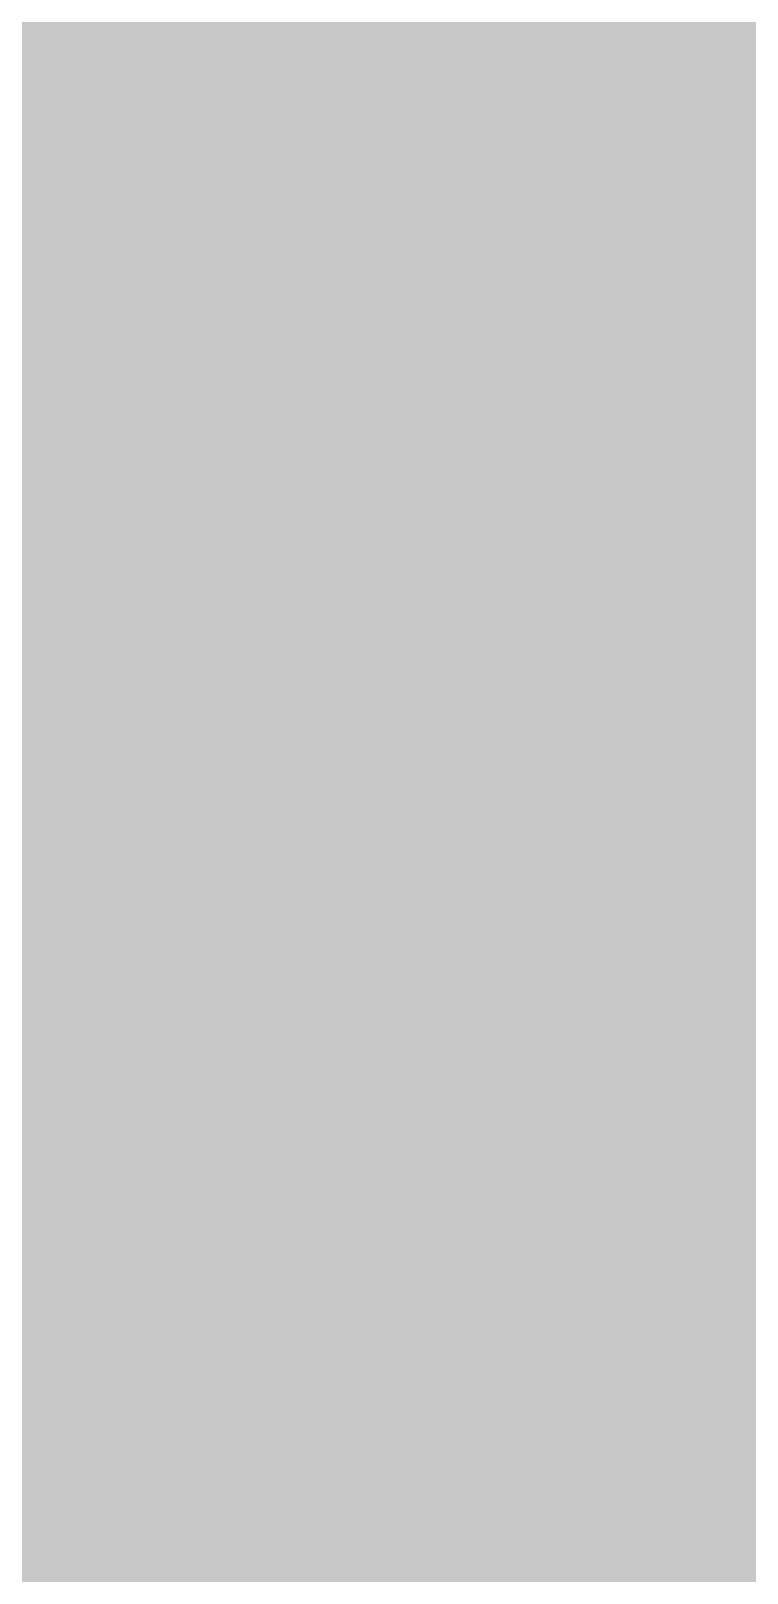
# Model space of a CAD drawing. Header units: millimetres. Extents: x 340454 to 342791, y 6993867 to 6995092.
# Drawn here: x 340779.46 to 340779.771, y 6994576.773 to 6994577.442 of the extents above; entities that cross this region are included whole.
import ezdxf

# ---------------------------------------------------------------- set-up
doc = ezdxf.new("R2010")
doc.units = ezdxf.units.MM
doc.header["$LTSCALE"] = 10
doc.layers.add('A-MODELAGEM', color=7, linetype='Continuous')

msp = doc.modelspace()

# ---------------------------------------------------------------- linework, layer by layer
at = {"layer": 'A-MODELAGEM', "color": 11, "linetype": 'Continuous', "lineweight": -3}
for points in [[(340780.42398, 6994577.37436), (340779.05368, 6994579.18235), (340779.85795, 6994577.85952)], [(340781.25376, 6994578.00326), (340779.05368, 6994579.18235), (340780.42398, 6994577.37436)], [(340780.23843, 6994577.23373), (340778.64998, 6994578.89489), (340778.55496, 6994578.80244)], [(340780.23843, 6994577.23373), (340779.29091, 6994578.34554), (340778.64998, 6994578.89489)], [(340780.23843, 6994577.23373), (340778.55496, 6994578.80244), (340778.46584, 6994578.70414)], [(340780.23843, 6994577.23373), (340778.46584, 6994578.70414), (340778.38299, 6994578.60038)], [(340780.23843, 6994577.23373), (340778.38299, 6994578.60038), (340778.40519, 6994578.43966)], [(340780.23843, 6994577.23373), (340778.40519, 6994578.43966), (340778.42542, 6994578.29321)], [(340780.23843, 6994577.23373), (340779.59018, 6994578.08903), (340779.29091, 6994578.34554)], [(340780.23843, 6994577.23373), (340778.42542, 6994578.29321), (340778.44403, 6994578.15848)], [(340780.23843, 6994577.23373), (340778.44403, 6994578.15848), (340778.4613, 6994578.03344)], [(340780.23843, 6994577.23373), (340779.85795, 6994577.85952), (340779.59018, 6994578.08903)], [(340780.23843, 6994577.23373), (340778.4613, 6994578.03344), (340778.47745, 6994577.91646)], [(340780.23843, 6994577.23373), (340778.47745, 6994577.91646), (340778.49269, 6994577.80617)], [(340778.68866, 6994577.83455), (340779.71086, 6994577.43821), (340778.75041, 6994577.90334)], [(340778.75041, 6994577.90334), (340779.71086, 6994577.43821), (340779.73409, 6994577.46068)], [(340778.6244, 6994577.76298), (340779.68655, 6994577.41469), (340778.68866, 6994577.83455)], [(340778.68866, 6994577.83455), (340779.68655, 6994577.41469), (340779.71086, 6994577.43821)], [(340780.23843, 6994577.23373), (340778.49269, 6994577.80617), (340778.50715, 6994577.70145)], [(340778.55706, 6994577.68797), (340779.66079, 6994577.38978), (340778.6244, 6994577.76298)], [(340778.6244, 6994577.76298), (340779.66079, 6994577.38978), (340779.68655, 6994577.41469)], [(340780.23843, 6994577.23373), (340778.50715, 6994577.70145), (340778.52098, 6994577.60134)], [(340778.486, 6994577.60883), (340779.63336, 6994577.36324), (340778.55706, 6994577.68797)], [(340778.55706, 6994577.68797), (340779.63336, 6994577.36324), (340779.66079, 6994577.38978)], [(340778.41049, 6994577.52472), (340779.60389, 6994577.33474), (340778.486, 6994577.60883)], [(340778.486, 6994577.60883), (340779.60389, 6994577.33474), (340779.63336, 6994577.36324)], [(340780.23843, 6994577.23373), (340778.52098, 6994577.60134), (340778.53428, 6994577.50501)], [(340778.32962, 6994577.43464), (340779.57198, 6994577.30387), (340778.41049, 6994577.52472)], [(340778.41049, 6994577.52472), (340779.57198, 6994577.30387), (340779.60389, 6994577.33474)], [(340780.23843, 6994577.23373), (340778.53428, 6994577.50501), (340778.54716, 6994577.41174)], [(340779.75052, 6994577.45328), (340779.7853, 6994577.43763), (340779.77206, 6994577.47407)], [(340779.71086, 6994577.43821), (340779.72801, 6994577.43156), (340779.73409, 6994577.46068)], [(340779.73409, 6994577.46068), (340779.72801, 6994577.43156), (340779.75052, 6994577.45328)], [(340779.72801, 6994577.43156), (340779.76432, 6994577.41748), (340779.75052, 6994577.45328)], [(340779.75052, 6994577.45328), (340779.76432, 6994577.41748), (340779.7853, 6994577.43763)], [(340779.68655, 6994577.41469), (340779.70445, 6994577.40882), (340779.71086, 6994577.43821)], [(340779.71086, 6994577.43821), (340779.70445, 6994577.40882), (340779.72801, 6994577.43156)], [(340779.76432, 6994577.41748), (340779.79756, 6994577.40459), (340779.7853, 6994577.43763)], [(340778.24228, 6994577.33736), (340779.5371, 6994577.27014), (340778.32962, 6994577.43464)], [(340778.32962, 6994577.43464), (340779.5371, 6994577.27014), (340779.57198, 6994577.30387)], [(340779.70445, 6994577.40882), (340779.74236, 6994577.39639), (340779.72801, 6994577.43156)], [(340779.72801, 6994577.43156), (340779.74236, 6994577.39639), (340779.76432, 6994577.41748)], [(340779.74236, 6994577.39639), (340779.77708, 6994577.385), (340779.76432, 6994577.41748)], [(340779.76432, 6994577.41748), (340779.77708, 6994577.385), (340779.79756, 6994577.40459)], [(340780.23843, 6994577.23373), (340778.54716, 6994577.41174), (340778.55971, 6994577.32088)], [(340779.66079, 6994577.38978), (340779.67948, 6994577.38473), (340779.68655, 6994577.41469)], [(340779.68655, 6994577.41469), (340779.67948, 6994577.38473), (340779.70445, 6994577.40882)], [(340779.67948, 6994577.38473), (340779.71908, 6994577.37403), (340779.70445, 6994577.40882)], [(340779.70445, 6994577.40882), (340779.71908, 6994577.37403), (340779.74236, 6994577.39639)], [(340779.71908, 6994577.37403), (340779.75536, 6994577.36423), (340779.74236, 6994577.39639)], [(340779.74236, 6994577.39639), (340779.75536, 6994577.36423), (340779.77708, 6994577.385)], [(340779.63336, 6994577.36324), (340779.65288, 6994577.35906), (340779.66079, 6994577.38978)], [(340779.66079, 6994577.38978), (340779.65288, 6994577.35906), (340779.67948, 6994577.38473)], [(340779.65288, 6994577.35906), (340779.69427, 6994577.3502), (340779.67948, 6994577.38473)], [(340779.67948, 6994577.38473), (340779.69427, 6994577.3502), (340779.71908, 6994577.37403)], [(340779.75536, 6994577.36423), (340779.78567, 6994577.35604), (340779.77708, 6994577.385)], [(340779.69427, 6994577.3502), (340779.73219, 6994577.34208), (340779.71908, 6994577.37403)], [(340779.71908, 6994577.37403), (340779.73219, 6994577.34208), (340779.75536, 6994577.36423)], [(340779.73219, 6994577.34208), (340779.76389, 6994577.3353), (340779.75536, 6994577.36423)], [(340779.75536, 6994577.36423), (340779.76389, 6994577.3353), (340779.78567, 6994577.35604)], [(340779.60389, 6994577.33474), (340779.62431, 6994577.33149), (340779.63336, 6994577.36324)], [(340779.62431, 6994577.33149), (340779.65288, 6994577.35906), (340779.63336, 6994577.36324)], [(340779.62431, 6994577.33149), (340779.6676, 6994577.3246), (340779.65288, 6994577.35906)], [(340779.65288, 6994577.35906), (340779.6676, 6994577.3246), (340779.69427, 6994577.3502)], [(340779.6676, 6994577.3246), (340779.70729, 6994577.31828), (340779.69427, 6994577.3502)], [(340779.69427, 6994577.3502), (340779.70729, 6994577.31828), (340779.73219, 6994577.34208)], [(340779.76389, 6994577.3353), (340779.78972, 6994577.32977), (340779.78567, 6994577.35604)], [(340778.14712, 6994577.23137), (340779.49859, 6994577.23289), (340778.24228, 6994577.33736)], [(340778.24228, 6994577.33736), (340779.49859, 6994577.23289), (340779.5371, 6994577.27014)], [(340779.70729, 6994577.31828), (340779.74048, 6994577.313), (340779.73219, 6994577.34208)], [(340779.73219, 6994577.34208), (340779.74048, 6994577.313), (340779.76389, 6994577.3353)], [(340779.57198, 6994577.30387), (340779.59336, 6994577.30162), (340779.60389, 6994577.33474)], [(340779.59336, 6994577.30162), (340779.62431, 6994577.33149), (340779.60389, 6994577.33474)], [(340779.59336, 6994577.30162), (340779.63871, 6994577.29685), (340779.62431, 6994577.33149)], [(340779.62431, 6994577.33149), (340779.63871, 6994577.29685), (340779.6676, 6994577.3246)], [(340779.74048, 6994577.313), (340779.76753, 6994577.30869), (340779.76389, 6994577.3353)], [(340779.76389, 6994577.3353), (340779.76753, 6994577.30869), (340779.78972, 6994577.32977)], [(340779.63871, 6994577.29685), (340779.6803, 6994577.29247), (340779.6676, 6994577.3246)], [(340779.6676, 6994577.3246), (340779.6803, 6994577.29247), (340779.70729, 6994577.31828)], [(340779.76753, 6994577.30869), (340779.79007, 6994577.3051), (340779.78972, 6994577.32977)], [(340780.23843, 6994577.23373), (340778.55971, 6994577.32088), (340778.57201, 6994577.23185)], [(340779.6803, 6994577.29247), (340779.71509, 6994577.28881), (340779.70729, 6994577.31828)], [(340779.70729, 6994577.31828), (340779.71509, 6994577.28881), (340779.74048, 6994577.313)], [(340779.71509, 6994577.28881), (340779.74345, 6994577.28583), (340779.74048, 6994577.313)], [(340779.74048, 6994577.313), (340779.74345, 6994577.28583), (340779.76753, 6994577.30869)], [(340779.5371, 6994577.27014), (340779.55953, 6994577.26897), (340779.57198, 6994577.30387)], [(340779.55953, 6994577.26897), (340779.59336, 6994577.30162), (340779.57198, 6994577.30387)], [(340779.74345, 6994577.28583), (340779.76709, 6994577.28334), (340779.76753, 6994577.30869)], [(340779.76753, 6994577.30869), (340779.76709, 6994577.28334), (340779.79007, 6994577.3051)], [(340779.76709, 6994577.28334), (340779.79261, 6994577.28065), (340779.79007, 6994577.3051)], [(340779.55953, 6994577.26897), (340779.60711, 6994577.2665), (340779.59336, 6994577.30162)], [(340779.59336, 6994577.30162), (340779.60711, 6994577.2665), (340779.63871, 6994577.29685)], [(340779.60711, 6994577.2665), (340779.65077, 6994577.26424), (340779.63871, 6994577.29685)], [(340779.63871, 6994577.29685), (340779.65077, 6994577.26424), (340779.6803, 6994577.29247)], [(340779.65077, 6994577.26424), (340779.6873, 6994577.26234), (340779.6803, 6994577.29247)], [(340779.6803, 6994577.29247), (340779.6873, 6994577.26234), (340779.71509, 6994577.28881)], [(340779.6873, 6994577.26234), (340779.71709, 6994577.26079), (340779.71509, 6994577.28881)], [(340779.71509, 6994577.28881), (340779.71709, 6994577.26079), (340779.74345, 6994577.28583)], [(340779.71709, 6994577.26079), (340779.74193, 6994577.2595), (340779.74345, 6994577.28583)], [(340779.74345, 6994577.28583), (340779.74193, 6994577.2595), (340779.76709, 6994577.28334)], [(340779.74193, 6994577.2595), (340779.76875, 6994577.25811), (340779.76709, 6994577.28334)], [(340779.76709, 6994577.28334), (340779.76875, 6994577.25811), (340779.79261, 6994577.28065)], [(340779.76875, 6994577.25811), (340779.79462, 6994577.25677), (340779.79261, 6994577.28065)], [(340779.49859, 6994577.23289), (340779.52217, 6994577.23292), (340779.5371, 6994577.27014)], [(340779.52217, 6994577.23292), (340779.55953, 6994577.26897), (340779.5371, 6994577.27014)], [(340779.52217, 6994577.23292), (340779.5722, 6994577.23298), (340779.55953, 6994577.26897)], [(340779.55953, 6994577.26897), (340779.5722, 6994577.23298), (340779.60711, 6994577.2665)], [(340779.5722, 6994577.23298), (340779.61813, 6994577.23303), (340779.60711, 6994577.2665)], [(340779.60711, 6994577.2665), (340779.61813, 6994577.23303), (340779.65077, 6994577.26424)], [(340779.61813, 6994577.23303), (340779.65657, 6994577.23307), (340779.65077, 6994577.26424)], [(340779.65077, 6994577.26424), (340779.65657, 6994577.23307), (340779.6873, 6994577.26234)], [(340779.65657, 6994577.23307), (340779.68794, 6994577.23311), (340779.6873, 6994577.26234)], [(340779.6873, 6994577.26234), (340779.68794, 6994577.23311), (340779.71709, 6994577.26079)], [(340779.68794, 6994577.23311), (340779.7141, 6994577.23314), (340779.71709, 6994577.26079)], [(340779.7141, 6994577.23314), (340779.74193, 6994577.2595), (340779.71709, 6994577.26079)], [(340779.7141, 6994577.23314), (340779.74235, 6994577.23317), (340779.74193, 6994577.2595)], [(340779.74193, 6994577.2595), (340779.74235, 6994577.23317), (340779.76875, 6994577.25811)], [(340779.74235, 6994577.23317), (340779.76961, 6994577.2332), (340779.76875, 6994577.25811)], [(340779.76875, 6994577.25811), (340779.76961, 6994577.2332), (340779.79462, 6994577.25677)], [(340779.76961, 6994577.2332), (340779.79512, 6994577.23323), (340779.79462, 6994577.25677)], [(340778.14712, 6994577.23137), (340779.45561, 6994577.19132), (340779.49859, 6994577.23289)], [(340780.23843, 6994577.23373), (340778.57201, 6994577.23185), (340778.58413, 6994577.1441)], [(340780.23843, 6994577.23373), (340778.58413, 6994577.1441), (340778.59614, 6994577.05713)], [(340780.23843, 6994577.23373), (340778.59614, 6994577.05713), (340778.60812, 6994576.97043)], [(340780.23843, 6994577.23373), (340778.60812, 6994576.97043), (340778.62012, 6994576.88352)], [(340780.23843, 6994577.23373), (340778.62012, 6994576.88352), (340778.63222, 6994576.79591)], [(340780.23843, 6994577.23373), (340778.63222, 6994576.79591), (340778.64449, 6994576.70708)], [(340780.23843, 6994577.23373), (340778.64449, 6994576.70708), (340778.657, 6994576.6165)], [(340780.23843, 6994577.23373), (340778.657, 6994576.6165), (340778.66983, 6994576.5236)], [(340780.23843, 6994577.23373), (340778.66983, 6994576.5236), (340778.68307, 6994576.42773)], [(340780.23843, 6994577.23373), (340778.68307, 6994576.42773), (340778.69682, 6994576.32818)], [(340780.23843, 6994577.23373), (340778.69682, 6994576.32818), (340778.71119, 6994576.22415)], [(340780.23843, 6994577.23373), (340778.71119, 6994576.22415), (340778.72631, 6994576.11469)], [(340780.23843, 6994577.23373), (340778.72631, 6994576.11469), (340778.79822, 6994575.59404)], [(340780.23843, 6994577.23373), (340778.79822, 6994575.59404), (340780.51283, 6994576.86293)], [(340779.45561, 6994577.19132), (340779.48045, 6994577.19266), (340779.49859, 6994577.23289)], [(340779.48045, 6994577.19266), (340779.5332, 6994577.19552), (340779.52217, 6994577.23292)], [(340779.48045, 6994577.19266), (340779.52217, 6994577.23292), (340779.49859, 6994577.23289)], [(340779.52217, 6994577.23292), (340779.5332, 6994577.19552), (340779.5722, 6994577.23298)], [(340779.5332, 6994577.19552), (340779.58164, 6994577.19814), (340779.5722, 6994577.23298)], [(340779.5722, 6994577.23298), (340779.58164, 6994577.19814), (340779.61813, 6994577.23303)], [(340779.58164, 6994577.19814), (340779.62221, 6994577.20034), (340779.61813, 6994577.23303)], [(340779.61813, 6994577.23303), (340779.62221, 6994577.20034), (340779.65657, 6994577.23307)], [(340779.62221, 6994577.20034), (340779.65533, 6994577.20214), (340779.65657, 6994577.23307)], [(340779.65533, 6994577.20214), (340779.68296, 6994577.20363), (340779.68794, 6994577.23311)], [(340779.65533, 6994577.20214), (340779.68794, 6994577.23311), (340779.65657, 6994577.23307)], [(340779.68296, 6994577.20363), (340779.7128, 6994577.20525), (340779.7141, 6994577.23314)], [(340779.68296, 6994577.20363), (340779.7141, 6994577.23314), (340779.68794, 6994577.23311)], [(340779.7128, 6994577.20525), (340779.7416, 6994577.20681), (340779.74235, 6994577.23317)], [(340779.7128, 6994577.20525), (340779.74235, 6994577.23317), (340779.7141, 6994577.23314)], [(340779.7416, 6994577.20681), (340779.76857, 6994577.20827), (340779.76961, 6994577.2332)], [(340779.7416, 6994577.20681), (340779.76961, 6994577.2332), (340779.74235, 6994577.23317)], [(340779.76857, 6994577.20827), (340779.79388, 6994577.20964), (340779.79512, 6994577.23323)], [(340779.76857, 6994577.20827), (340779.79512, 6994577.23323), (340779.76961, 6994577.2332)], [(340779.76532, 6994577.18285), (340779.79012, 6994577.18552), (340779.79388, 6994577.20964)], [(340779.76532, 6994577.18285), (340779.79388, 6994577.20964), (340779.76857, 6994577.20827)], [(340779.64767, 6994577.1702), (340779.67931, 6994577.1736), (340779.68296, 6994577.20363)], [(340779.64767, 6994577.1702), (340779.68296, 6994577.20363), (340779.65533, 6994577.20214)], [(340779.67931, 6994577.1736), (340779.70985, 6994577.17689), (340779.7128, 6994577.20525)], [(340779.67931, 6994577.1736), (340779.7128, 6994577.20525), (340779.68296, 6994577.20363)], [(340779.70985, 6994577.17689), (340779.73846, 6994577.17996), (340779.7416, 6994577.20681)], [(340779.70985, 6994577.17689), (340779.7416, 6994577.20681), (340779.7128, 6994577.20525)], [(340779.73846, 6994577.17996), (340779.76532, 6994577.18285), (340779.76857, 6994577.20827)], [(340779.73846, 6994577.17996), (340779.76857, 6994577.20827), (340779.7416, 6994577.20681)], [(340779.5332, 6994577.19552), (340779.54035, 6994577.15866), (340779.58164, 6994577.19814)], [(340779.54035, 6994577.15866), (340779.58331, 6994577.16328), (340779.58164, 6994577.19814)], [(340779.58331, 6994577.16328), (340779.62221, 6994577.20034), (340779.58164, 6994577.19814)], [(340779.58331, 6994577.16328), (340779.61839, 6994577.16705), (340779.62221, 6994577.20034)], [(340779.61839, 6994577.16705), (340779.64767, 6994577.1702), (340779.65533, 6994577.20214)], [(340779.61839, 6994577.16705), (340779.65533, 6994577.20214), (340779.62221, 6994577.20034)], [(340779.43329, 6994577.14715), (340779.48907, 6994577.15315), (340779.48045, 6994577.19266)], [(340779.43329, 6994577.14715), (340779.48045, 6994577.19266), (340779.45561, 6994577.19132)], [(340779.48045, 6994577.19266), (340779.48907, 6994577.15315), (340779.5332, 6994577.19552)], [(340779.48907, 6994577.15315), (340779.54035, 6994577.15866), (340779.5332, 6994577.19552)], [(340779.73244, 6994577.15201), (340779.75888, 6994577.15628), (340779.76532, 6994577.18285)], [(340779.73244, 6994577.15201), (340779.76532, 6994577.18285), (340779.73846, 6994577.17996)], [(340779.75888, 6994577.15628), (340779.7839, 6994577.16032), (340779.79012, 6994577.18552)], [(340779.75888, 6994577.15628), (340779.79012, 6994577.18552), (340779.76532, 6994577.18285)], [(340779.67332, 6994577.14246), (340779.7038, 6994577.14738), (340779.70985, 6994577.17689)], [(340779.67332, 6994577.14246), (340779.70985, 6994577.17689), (340779.67931, 6994577.1736)], [(340779.7038, 6994577.14738), (340779.73244, 6994577.15201), (340779.73846, 6994577.17996)], [(340779.7038, 6994577.14738), (340779.73846, 6994577.17996), (340779.70985, 6994577.17689)], [(340779.6071, 6994577.13176), (340779.64079, 6994577.13721), (340779.64767, 6994577.1702)], [(340779.6071, 6994577.13176), (340779.64767, 6994577.1702), (340779.61839, 6994577.16705)], [(340779.64079, 6994577.13721), (340779.67332, 6994577.14246), (340779.67931, 6994577.1736)], [(340779.64079, 6994577.13721), (340779.67931, 6994577.1736), (340779.64767, 6994577.1702)], [(340779.53861, 6994577.1207), (340779.57594, 6994577.12673), (340779.58331, 6994577.16328)], [(340779.53861, 6994577.1207), (340779.58331, 6994577.16328), (340779.54035, 6994577.15866)], [(340779.57594, 6994577.12673), (340779.6071, 6994577.13176), (340779.61839, 6994577.16705)], [(340779.57594, 6994577.12673), (340779.61839, 6994577.16705), (340779.58331, 6994577.16328)], [(340779.49293, 6994577.11333), (340779.54035, 6994577.15866), (340779.48907, 6994577.15315)], [(340779.49293, 6994577.11333), (340779.53861, 6994577.1207), (340779.54035, 6994577.15866)], [(340779.72229, 6994577.12203), (340779.74913, 6994577.12784), (340779.75888, 6994577.15628)], [(340779.72229, 6994577.12203), (340779.75888, 6994577.15628), (340779.73244, 6994577.15201)], [(340779.74913, 6994577.12784), (340779.79132, 6994577.13697), (340779.7839, 6994577.16032)], [(340779.74913, 6994577.12784), (340779.7839, 6994577.16032), (340779.75888, 6994577.15628)], [(340779.43329, 6994577.14715), (340779.43845, 6994577.10453), (340779.48907, 6994577.15315)], [(340779.43845, 6994577.10453), (340779.49293, 6994577.11333), (340779.48907, 6994577.15315)], [(340779.69394, 6994577.1159), (340779.72229, 6994577.12203), (340779.73244, 6994577.15201)], [(340779.69394, 6994577.1159), (340779.73244, 6994577.15201), (340779.7038, 6994577.14738)], [(340779.63058, 6994577.10219), (340779.66324, 6994577.10925), (340779.67332, 6994577.14246)], [(340779.63058, 6994577.10219), (340779.67332, 6994577.14246), (340779.64079, 6994577.13721)], [(340779.66324, 6994577.10925), (340779.69394, 6994577.1159), (340779.7038, 6994577.14738)], [(340779.66324, 6994577.10925), (340779.7038, 6994577.14738), (340779.67332, 6994577.14246)], [(340779.75319, 6994577.10146), (340779.84455, 6994577.12636), (340779.83983, 6994577.14598)], [(340779.75319, 6994577.10146), (340779.83983, 6994577.14598), (340779.79132, 6994577.13697)], [(340779.59574, 6994577.09465), (340779.63058, 6994577.10219), (340779.64079, 6994577.13721)], [(340779.59574, 6994577.09465), (340779.64079, 6994577.13721), (340779.6071, 6994577.13176)], [(340779.75319, 6994577.10146), (340779.79132, 6994577.13697), (340779.74913, 6994577.12784)], [(340779.55968, 6994577.08684), (340779.59574, 6994577.09465), (340779.6071, 6994577.13176)], [(340779.55968, 6994577.08684), (340779.6071, 6994577.13176), (340779.57594, 6994577.12673)], [(340779.52634, 6994577.07963), (340779.55968, 6994577.08684), (340779.57594, 6994577.12673)], [(340779.52634, 6994577.07963), (340779.57594, 6994577.12673), (340779.53861, 6994577.1207)], [(340779.70649, 6994577.05797), (340779.85084, 6994577.10567), (340779.84524, 6994577.12412)], [(340779.70649, 6994577.05797), (340779.84524, 6994577.12412), (340779.75319, 6994577.10146)], [(340779.70759, 6994577.08903), (340779.75319, 6994577.10146), (340779.74913, 6994577.12784)], [(340779.70759, 6994577.08903), (340779.74913, 6994577.12784), (340779.72229, 6994577.12203)], [(340779.75319, 6994577.10146), (340779.84524, 6994577.12412), (340779.84455, 6994577.12636)], [(340779.48642, 6994577.07099), (340779.52634, 6994577.07963), (340779.53861, 6994577.1207)], [(340779.48642, 6994577.07099), (340779.53861, 6994577.1207), (340779.49293, 6994577.11333)], [(340779.64797, 6994577.07278), (340779.67859, 6994577.08113), (340779.69394, 6994577.1159)], [(340779.64797, 6994577.07278), (340779.69394, 6994577.1159), (340779.66324, 6994577.10925)], [(340779.67859, 6994577.08113), (340779.70759, 6994577.08903), (340779.72229, 6994577.12203)], [(340779.67859, 6994577.08113), (340779.72229, 6994577.12203), (340779.69394, 6994577.1159)], [(340779.4376, 6994577.06042), (340779.48642, 6994577.07099), (340779.49293, 6994577.11333)], [(340779.4376, 6994577.06042), (340779.49293, 6994577.11333), (340779.43845, 6994577.10453)], [(340779.61484, 6994577.06375), (340779.64797, 6994577.07278), (340779.66324, 6994577.10925)], [(340779.61484, 6994577.06375), (340779.66324, 6994577.10925), (340779.63058, 6994577.10219)], [(340779.5796, 6994577.05414), (340779.61484, 6994577.06375), (340779.63058, 6994577.10219)], [(340779.5796, 6994577.05414), (340779.63058, 6994577.10219), (340779.59574, 6994577.09465)], [(340779.64761, 6994577.00313), (340779.85833, 6994577.08538), (340779.85193, 6994577.1027)], [(340779.64761, 6994577.00313), (340779.85193, 6994577.1027), (340779.70649, 6994577.05797)], [(340779.70649, 6994577.05797), (340779.85193, 6994577.1027), (340779.85084, 6994577.10567)], [(340779.70649, 6994577.05797), (340779.75319, 6994577.10146), (340779.70759, 6994577.08903)], [(340779.54203, 6994577.0439), (340779.5796, 6994577.05414), (340779.59574, 6994577.09465)], [(340779.54203, 6994577.0439), (340779.59574, 6994577.09465), (340779.55968, 6994577.08684)], [(340779.65675, 6994577.04154), (340779.70649, 6994577.05797), (340779.70759, 6994577.08903)], [(340779.65675, 6994577.04154), (340779.70759, 6994577.08903), (340779.67859, 6994577.08113)], [(340779.50317, 6994577.03331), (340779.54203, 6994577.0439), (340779.55968, 6994577.08684)], [(340779.50317, 6994577.03331), (340779.55968, 6994577.08684), (340779.52634, 6994577.07963)], [(340779.64761, 6994577.00313), (340779.85989, 6994577.0818), (340779.85833, 6994577.08538)], [(340779.46726, 6994577.02352), (340779.50317, 6994577.03331), (340779.52634, 6994577.07963)], [(340779.46726, 6994577.02352), (340779.52634, 6994577.07963), (340779.48642, 6994577.07099)], [(340779.57055, 6994576.93137), (340779.86698, 6994577.06557), (340779.85989, 6994577.0818)], [(340779.57055, 6994576.93137), (340779.85989, 6994577.0818), (340779.64761, 6994577.00313)], [(340779.62514, 6994577.03109), (340779.65675, 6994577.04154), (340779.67859, 6994577.08113)], [(340779.62514, 6994577.03109), (340779.67859, 6994577.08113), (340779.64797, 6994577.07278)], [(340779.4243, 6994577.01181), (340779.46726, 6994577.02352), (340779.48642, 6994577.07099)], [(340779.4243, 6994577.01181), (340779.48642, 6994577.07099), (340779.4376, 6994577.06042)], [(340779.59177, 6994577.02007), (340779.62514, 6994577.03109), (340779.64797, 6994577.07278)], [(340779.59177, 6994577.02007), (340779.64797, 6994577.07278), (340779.61484, 6994577.06375)], [(340779.55569, 6994577.00815), (340779.59177, 6994577.02007), (340779.61484, 6994577.06375)], [(340779.55569, 6994577.00815), (340779.61484, 6994577.06375), (340779.5796, 6994577.05414)], [(340779.57055, 6994576.93137), (340779.86906, 6994577.06147), (340779.86698, 6994577.06557)], [(340779.46467, 6994576.83276), (340779.87676, 6994577.04631), (340779.86906, 6994577.06147)], [(340779.46467, 6994576.83276), (340779.86906, 6994577.06147), (340779.57055, 6994576.93137)], [(340779.64761, 6994577.00313), (340779.70649, 6994577.05797), (340779.65675, 6994577.04154)], [(340779.51735, 6994576.99548), (340779.55569, 6994577.00815), (340779.5796, 6994577.05414)], [(340779.51735, 6994576.99548), (340779.5796, 6994577.05414), (340779.54203, 6994577.0439)], [(340779.46467, 6994576.83276), (340779.87941, 6994577.04177), (340779.87676, 6994577.04631)], [(340779.47649, 6994576.98198), (340779.51735, 6994576.99548), (340779.54203, 6994577.0439)], [(340779.47649, 6994576.98198), (340779.54203, 6994577.0439), (340779.50317, 6994577.03331)], [(340779.30899, 6994576.68777), (340779.88764, 6994577.02767), (340779.87941, 6994577.04177)], [(340779.30899, 6994576.68777), (340779.87941, 6994577.04177), (340779.46467, 6994576.83276)], [(340779.5927, 6994576.9817), (340779.64761, 6994577.00313), (340779.65675, 6994577.04154)], [(340779.5927, 6994576.9817), (340779.65675, 6994577.04154), (340779.62514, 6994577.03109)], [(340779.43426, 6994576.96802), (340779.47649, 6994576.98198), (340779.50317, 6994577.03331)], [(340779.43426, 6994576.96802), (340779.50317, 6994577.03331), (340779.46726, 6994577.02352)], [(340779.55783, 6994576.96809), (340779.5927, 6994576.9817), (340779.62514, 6994577.03109)], [(340779.55783, 6994576.96809), (340779.62514, 6994577.03109), (340779.59177, 6994577.02007)], [(340779.05571, 6994576.4519), (340779.89955, 6994577.00971), (340779.89088, 6994577.02278)], [(340779.05571, 6994576.4519), (340779.89088, 6994577.02278), (340779.30899, 6994576.68777)], [(340779.30899, 6994576.68777), (340779.89088, 6994577.02278), (340779.88764, 6994577.02767)], [(340779.39526, 6994576.95514), (340779.43426, 6994576.96802), (340779.46726, 6994577.02352)], [(340779.39526, 6994576.95514), (340779.46726, 6994577.02352), (340779.4243, 6994577.01181)], [(340779.52106, 6994576.95374), (340779.55783, 6994576.96809), (340779.59177, 6994577.02007)], [(340779.52106, 6994576.95374), (340779.59177, 6994577.02007), (340779.55569, 6994577.00815)], [(340779.05571, 6994576.4519), (340779.90485, 6994577.00264), (340779.89955, 6994577.00971)], [(340778.56721, 6994575.99694), (340779.91246, 6994576.99249), (340779.90485, 6994577.00264)], [(340778.56721, 6994575.99694), (340779.90485, 6994577.00264), (340779.05571, 6994576.4519)], [(340779.48133, 6994576.93823), (340779.52106, 6994576.95374), (340779.55569, 6994577.00815)], [(340779.48133, 6994576.93823), (340779.55569, 6994577.00815), (340779.51735, 6994576.99548)], [(340779.57055, 6994576.93137), (340779.64761, 6994577.00313), (340779.5927, 6994576.9817)], [(340779.43913, 6994576.92176), (340779.48133, 6994576.93823), (340779.51735, 6994576.99548)], [(340779.43913, 6994576.92176), (340779.51735, 6994576.99548), (340779.47649, 6994576.98198)], [(340778.6217, 6994575.79767), (340779.91246, 6994576.99249), (340778.56721, 6994575.99694)], [(340778.6217, 6994575.79767), (340779.925, 6994576.97671), (340779.91246, 6994576.99249)], [(340779.3942, 6994576.90423), (340779.43913, 6994576.92176), (340779.47649, 6994576.98198)], [(340779.3942, 6994576.90423), (340779.47649, 6994576.98198), (340779.43426, 6994576.96802)], [(340779.50898, 6994576.90349), (340779.57055, 6994576.93137), (340779.5927, 6994576.9817)], [(340779.50898, 6994576.90349), (340779.5927, 6994576.9817), (340779.55783, 6994576.96809)], [(340778.6217, 6994575.79767), (340779.92512, 6994576.97655), (340779.925, 6994576.97671)], [(340778.6217, 6994575.79767), (340778.62291, 6994575.79627), (340779.92512, 6994576.97655)], [(340778.62291, 6994575.79627), (340779.92631, 6994576.97505), (340779.92512, 6994576.97655)], [(340778.62291, 6994575.79627), (340779.93836, 6994576.95947), (340779.92631, 6994576.97505)], [(340779.46993, 6994576.88582), (340779.50898, 6994576.90349), (340779.55783, 6994576.96809)], [(340779.46993, 6994576.88582), (340779.55783, 6994576.96809), (340779.52106, 6994576.95374)], [(340778.62291, 6994575.79627), (340778.73474, 6994575.66727), (340779.93836, 6994576.95947)], [(340778.73474, 6994575.66727), (340779.93959, 6994576.95789), (340779.93836, 6994576.95947)], [(340778.73474, 6994575.66727), (340779.94691, 6994576.94867), (340779.93959, 6994576.95789)], [(340778.73474, 6994575.66727), (340778.79822, 6994575.59404), (340779.94691, 6994576.94867)], [(340778.79822, 6994575.59404), (340779.96645, 6994576.92407), (340779.94691, 6994576.94867)], [(340779.42878, 6994576.86719), (340779.46993, 6994576.88582), (340779.52106, 6994576.95374)], [(340779.42878, 6994576.86719), (340779.52106, 6994576.95374), (340779.48133, 6994576.93823)], [(340779.38436, 6994576.84708), (340779.42878, 6994576.86719), (340779.48133, 6994576.93823)], [(340779.38436, 6994576.84708), (340779.48133, 6994576.93823), (340779.43913, 6994576.92176)], [(340779.46467, 6994576.83276), (340779.57055, 6994576.93137), (340779.50898, 6994576.90349)], [(340778.79822, 6994575.59404), (340780.0453, 6994576.8248), (340779.96645, 6994576.92407)], [(340779.39413, 6994576.79621), (340779.46467, 6994576.83276), (340779.50898, 6994576.90349)], [(340779.39413, 6994576.79621), (340779.50898, 6994576.90349), (340779.46993, 6994576.88582)], [(340779.34947, 6994576.77306), (340779.39413, 6994576.79621), (340779.46993, 6994576.88582)], [(340779.34947, 6994576.77306), (340779.46993, 6994576.88582), (340779.42878, 6994576.86719)], [(340780.51283, 6994576.86293), (340778.79822, 6994575.59404), (340779.51753, 6994574.79608)], [(340780.51283, 6994576.86293), (340779.51753, 6994574.79608), (340781.14893, 6994576.00339)], [(340779.30899, 6994576.68777), (340779.46467, 6994576.83276), (340779.39413, 6994576.79621)], [(340778.79822, 6994575.59404), (340779.92177, 6994576.42551), (340780.0453, 6994576.8248)]]:
    msp.add_solid(points, dxfattribs=at)

doc.saveas('drawing.dxf')
